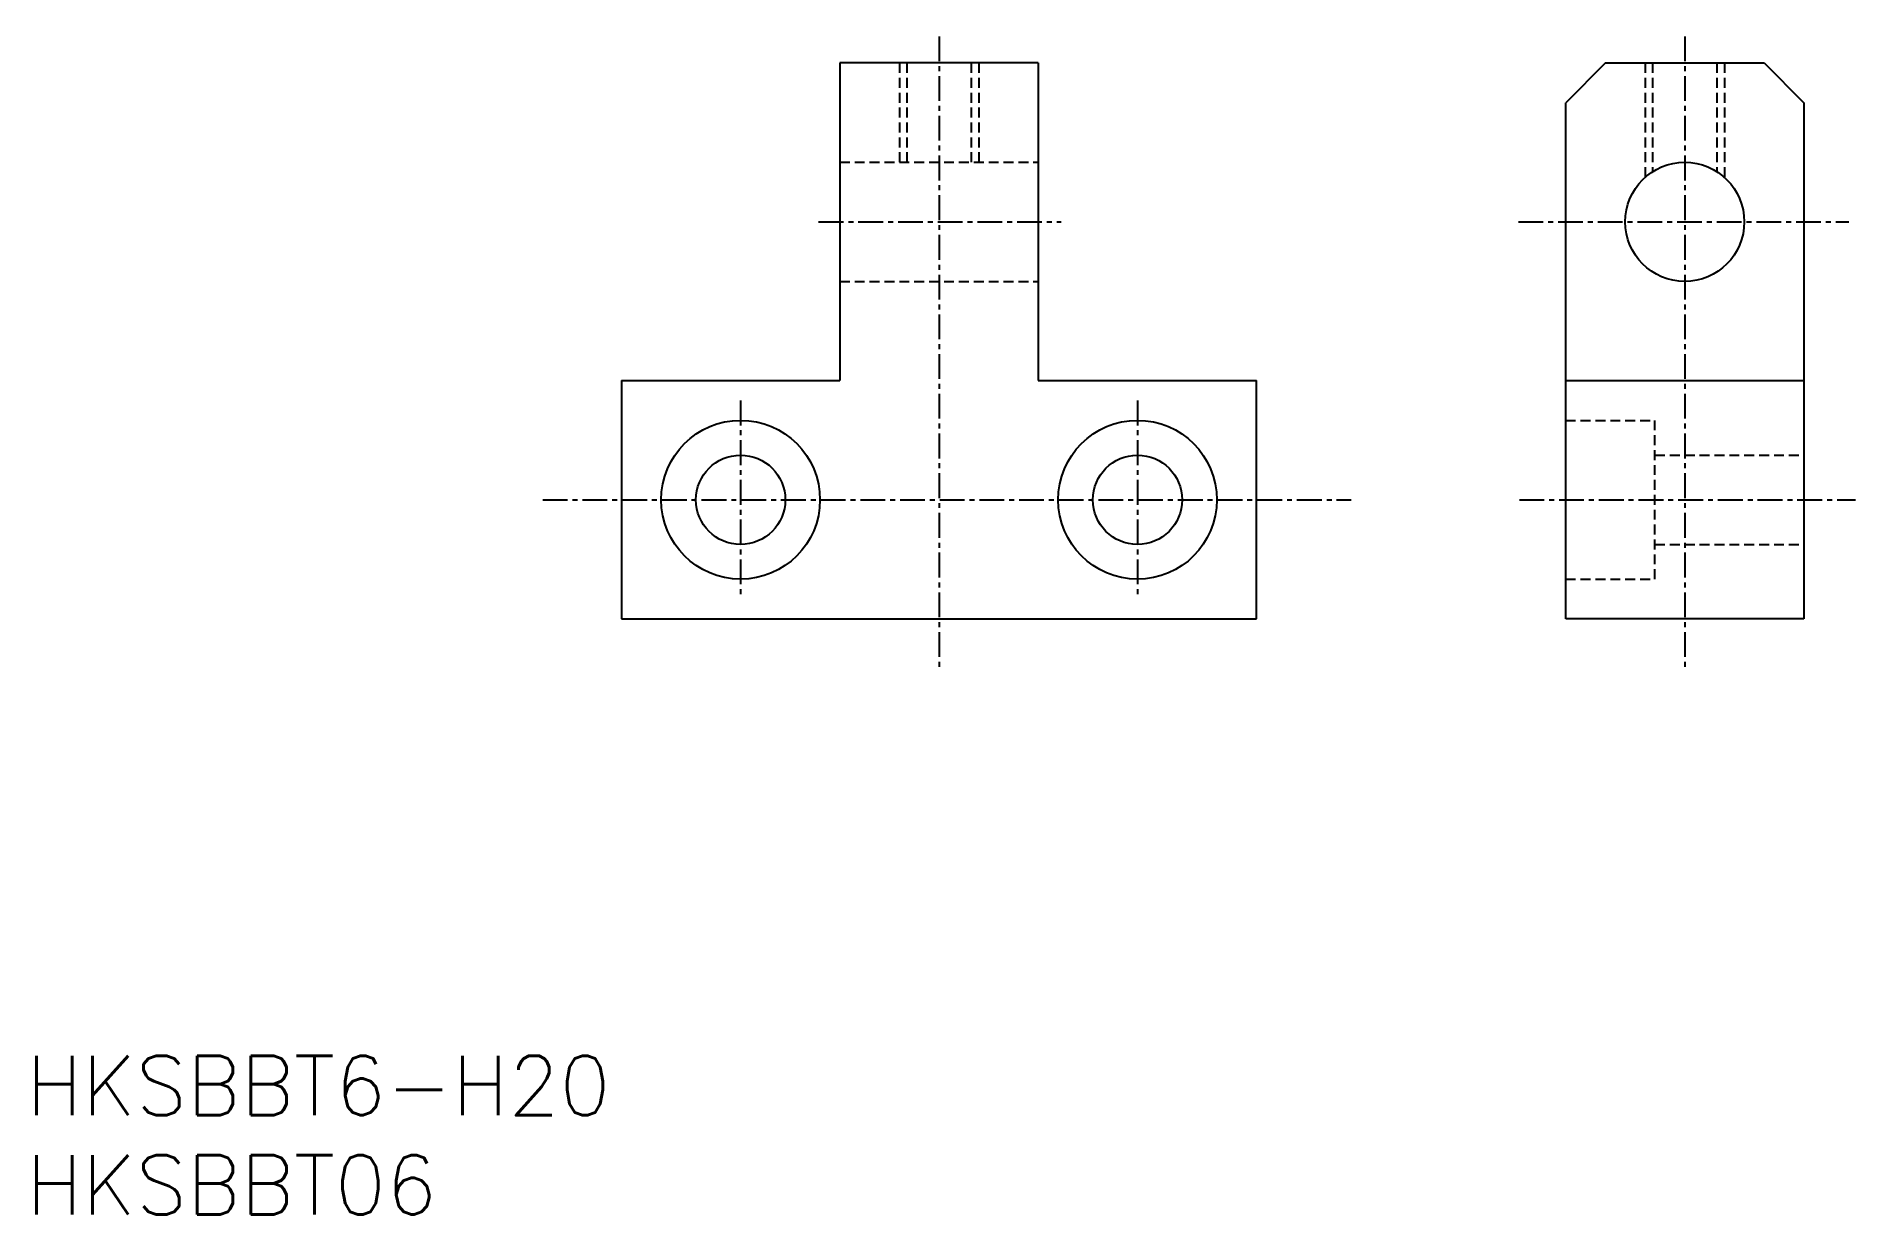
# Model space of a CAD drawing. Extents: x 0.5 to 92.2, y 0 to 59.3.
import ezdxf

# ---------------------------------------------------------------- set-up
doc = ezdxf.new("R2010")
doc.units = 0
doc.linetypes.add('CENTER', pattern=[2, 1.25, -0.25, 0.25, -0.25])
doc.linetypes.add('DASHED', pattern=[0.75, 0.5, -0.25])
doc.layers.get('0').update_dxf_attribs({"linetype": 'CONTINUOUS'})
doc.layers.add('CENTER', color=1, linetype='CENTER')
doc.styles.get("Standard").update_dxf_attribs({"font": 'txt.shx'})

# ---------------------------------------------------------------- blocks, each defined once
blk = doc.blocks.new('*U14')
at = {"color": 7, "linetype": 'CONTINUOUS'}
blk.add_text('HKSBBT06', height=3, dxfattribs=at).set_placement((0, 0))
blk = doc.blocks.new('*U15')
at = {"color": 7, "linetype": 'CONTINUOUS'}
blk.add_text('HKSBBT6-H20', height=3, dxfattribs=at).set_placement((0, 5))

msp = doc.modelspace()

# ---------------------------------------------------------------- linework, layer by layer
at = {"color": 7, "linetype": 'CONTINUOUS'}
for p, q in [((51, 58), (41, 58)), ((41, 58), (41, 42)), ((51, 58), (51, 42)), ((79.576, 58), (77.576, 56)), ((79.576, 58), (87.576, 58)), ((87.576, 58), (89.576, 56)), ((77.576, 30), (77.576, 56)), ((89.576, 56), (89.576, 30)), ((30, 42), (30, 30)), ((30, 42), (41, 42)), ((51, 42), (62, 42)), ((62, 30), (62, 42)), ((77.576, 42), (89.576, 42)), ((30, 30), (62, 30)), ((89.576, 30), (77.576, 30))]:
    msp.add_line(p, q, dxfattribs=at)
at = {"color": 3, "linetype": 'DASHED'}
for p, q in [((44, 58), (44, 53)), ((44.379, 58), (44.379, 53)), ((47.621, 58), (47.621, 53)), ((48, 58), (48, 53)), ((81.576, 58), (81.576, 52.236)), ((81.955, 58), (81.955, 52.524)), ((85.197, 58), (85.197, 52.524)), ((85.576, 58), (85.576, 52.236)), ((41, 53), (51, 53)), ((41, 47), (51, 47)), ((77.576, 40), (82.076, 40)), ((82.076, 32), (82.076, 40)), ((82.076, 38.25), (89.576, 38.25)), ((82.076, 33.75), (89.576, 33.75)), ((77.576, 32), (82.076, 32))]:
    msp.add_line(p, q, dxfattribs=at)
at = {"color": 7, "linetype": 'CONTINUOUS'}
for centre, radius in [((83.576, 50), 3), ((36, 36), 4), ((56, 36), 4), ((36, 36), 2.25), ((56, 36), 2.25)]:
    msp.add_circle(centre, radius, dxfattribs=at)
at = {"layer": 'CENTER', "color": 1, "linetype": 'CENTER'}
for p, q in [((46, 59.338), (46, 27.525)), ((83.576, 59.338), (83.576, 27.525)), ((39.932, 50), (52.16, 50)), ((75.19, 50), (91.838, 50)), ((36, 41), (36, 31)), ((56, 41), (56, 31)), ((26.034, 36), (66.76, 36)), ((75.248, 36), (92.186, 36))]:
    msp.add_line(p, q, dxfattribs=at)

# ---------------------------------------------------------------- block references
at = {"color": 7, "linetype": 'CONTINUOUS'}
for name in ['*U15', '*U14']:
    msp.add_blockref(name, (0, 0), dxfattribs=at)

doc.saveas('drawing.dxf')
